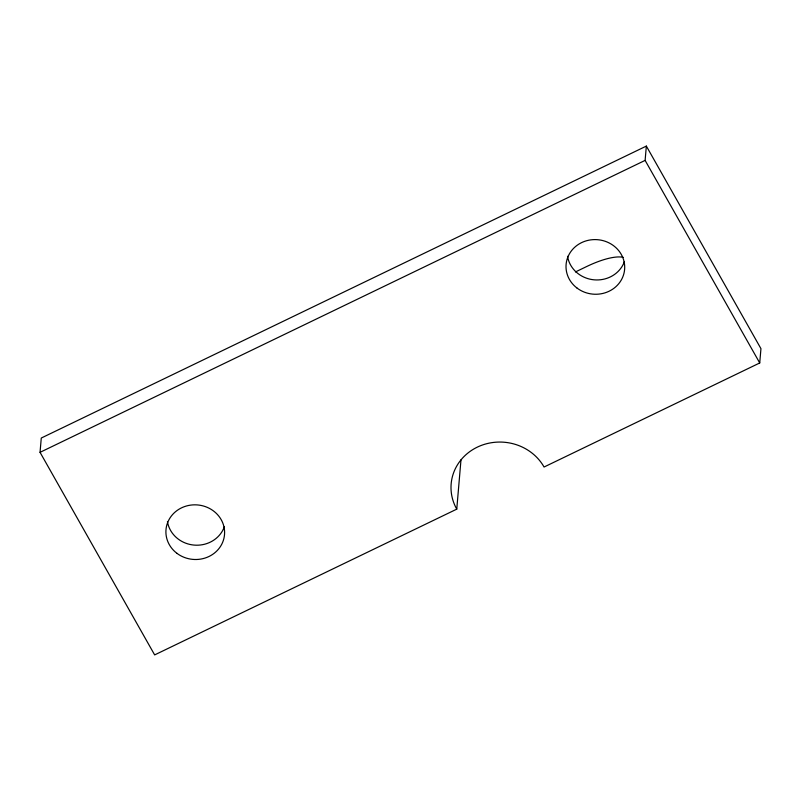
<?xml version="1.0" encoding="UTF-8"?>
<svg xmlns="http://www.w3.org/2000/svg" width="801" height="801" viewBox="0 0 801 801"><rect width="100%" height="100%" fill="white"/><g stroke="black" fill="none" stroke-linecap="round" stroke-linejoin="round"><path stroke-width="1.2" d="M40.05 452.335L41.272 438.037L646.347 146.092L760.95 348.665L759.728 362.963L544.059 467.023A49.432 45.997 4.9 0 0 477.256 447.158A49.432 45.997 4.9 0 0 456.76 509.146L154.653 654.908L40.05 452.335L645.115 160.39L646.347 146.092M456.76 509.146L460.986 459.834M575.458 271.94L586.682 266.523A48.941 15.129 -29.5 0 1 623.348 257.401M645.115 160.39L759.728 362.963M224.35 526.768A29.367 27.324 4.9 0 1 193.972 545.08A29.367 27.324 4.9 0 1 167.449 521.571M624.45 261.516A29.367 27.324 4.9 0 1 594.072 279.829A29.367 27.324 4.9 0 1 567.549 256.32M577.06 288.09A29.367 27.324 4.9 0 0 624.38 271.319A29.367 27.324 4.9 0 0 584.62 241.361A29.367 27.324 4.9 0 0 577.06 288.09M176.961 553.341A29.367 27.324 4.9 0 0 224.28 536.57A29.367 27.324 4.9 0 0 184.52 506.602A29.367 27.324 4.9 0 0 176.961 553.341"/></g></svg>
